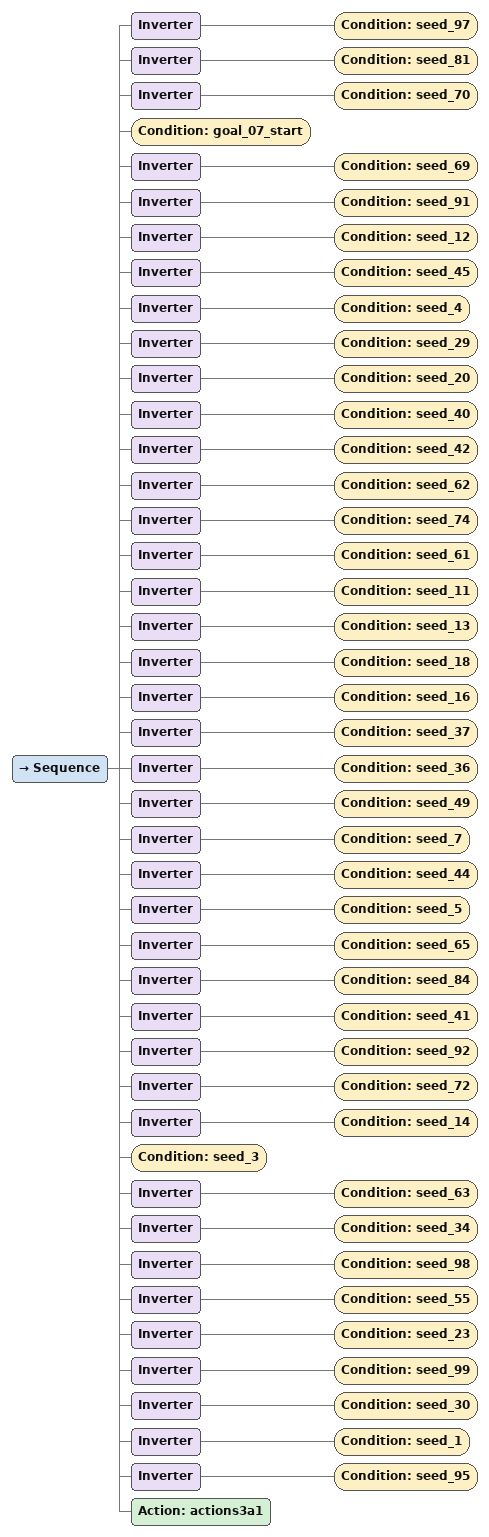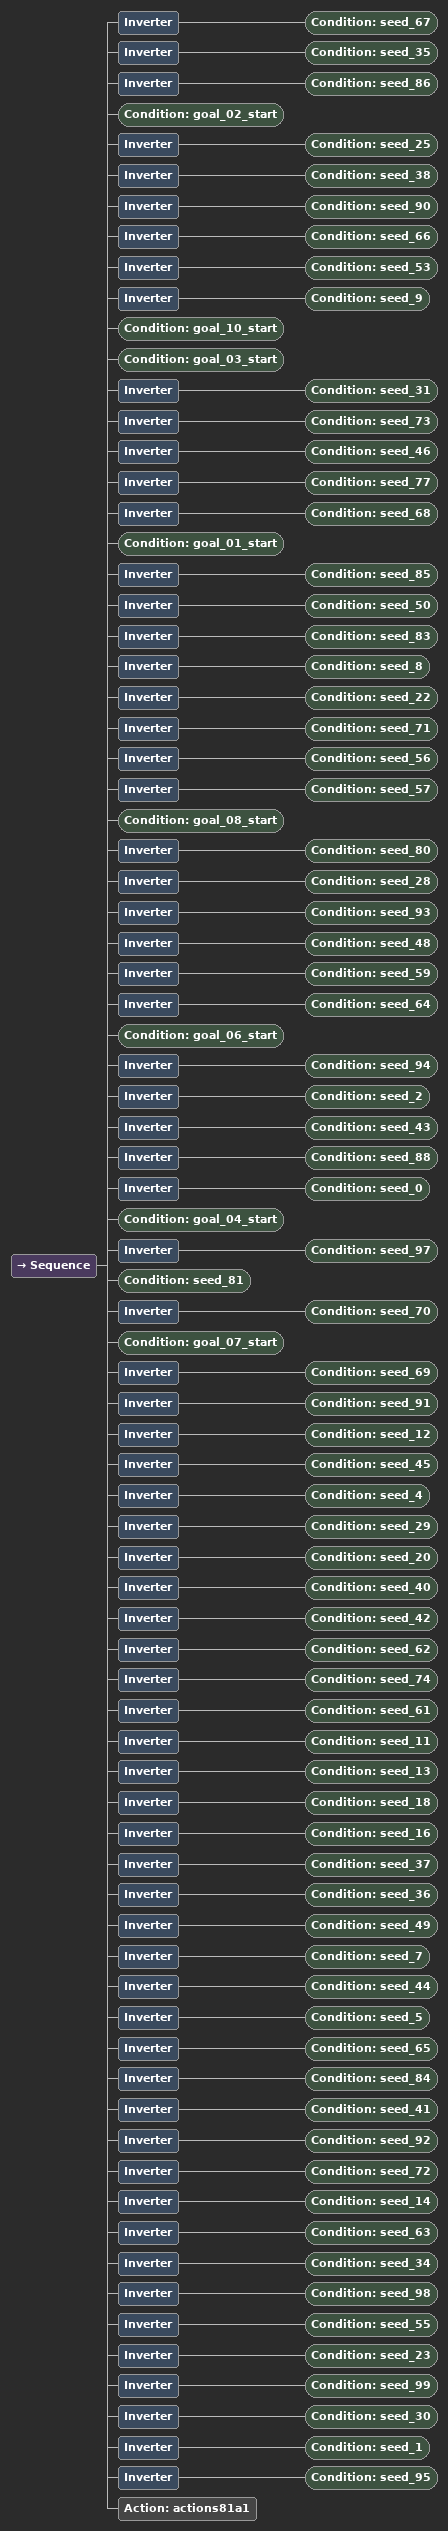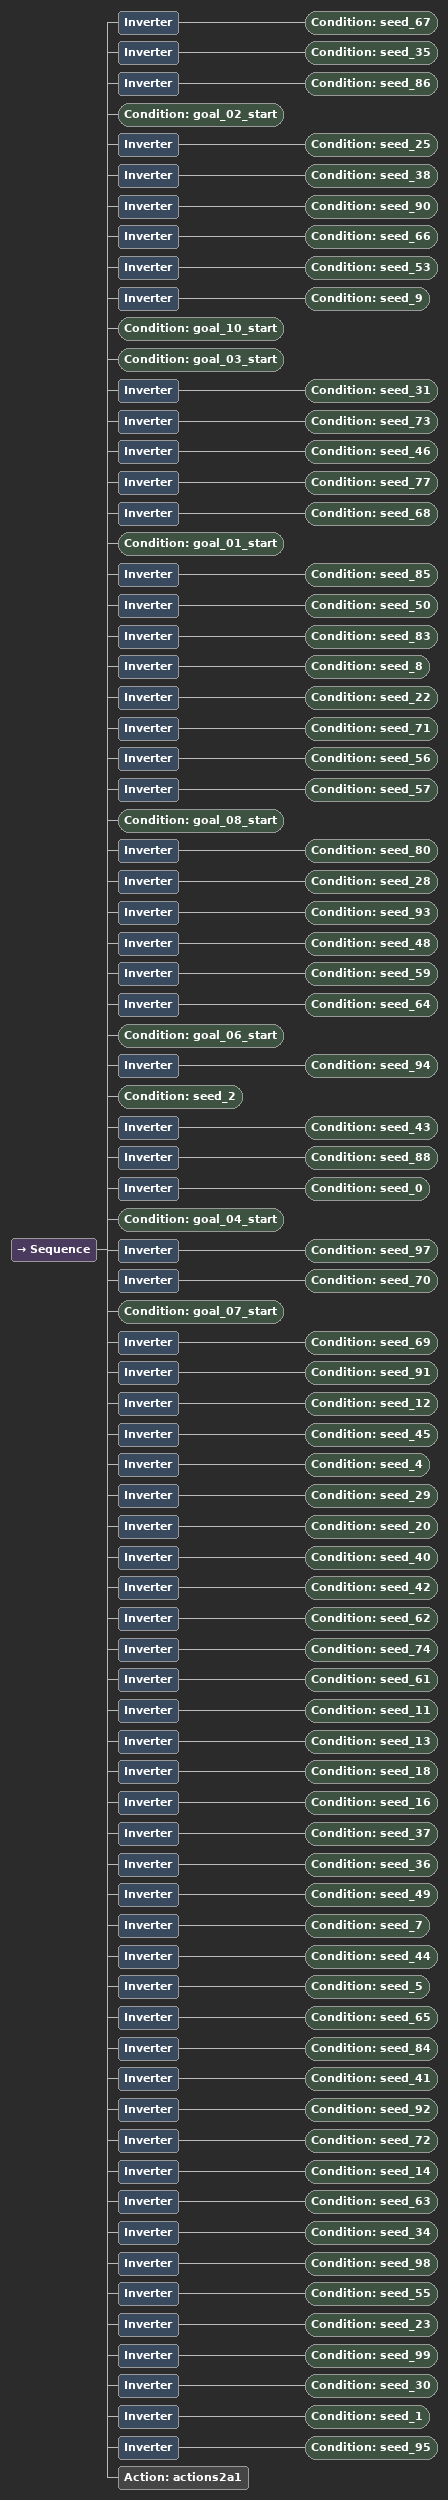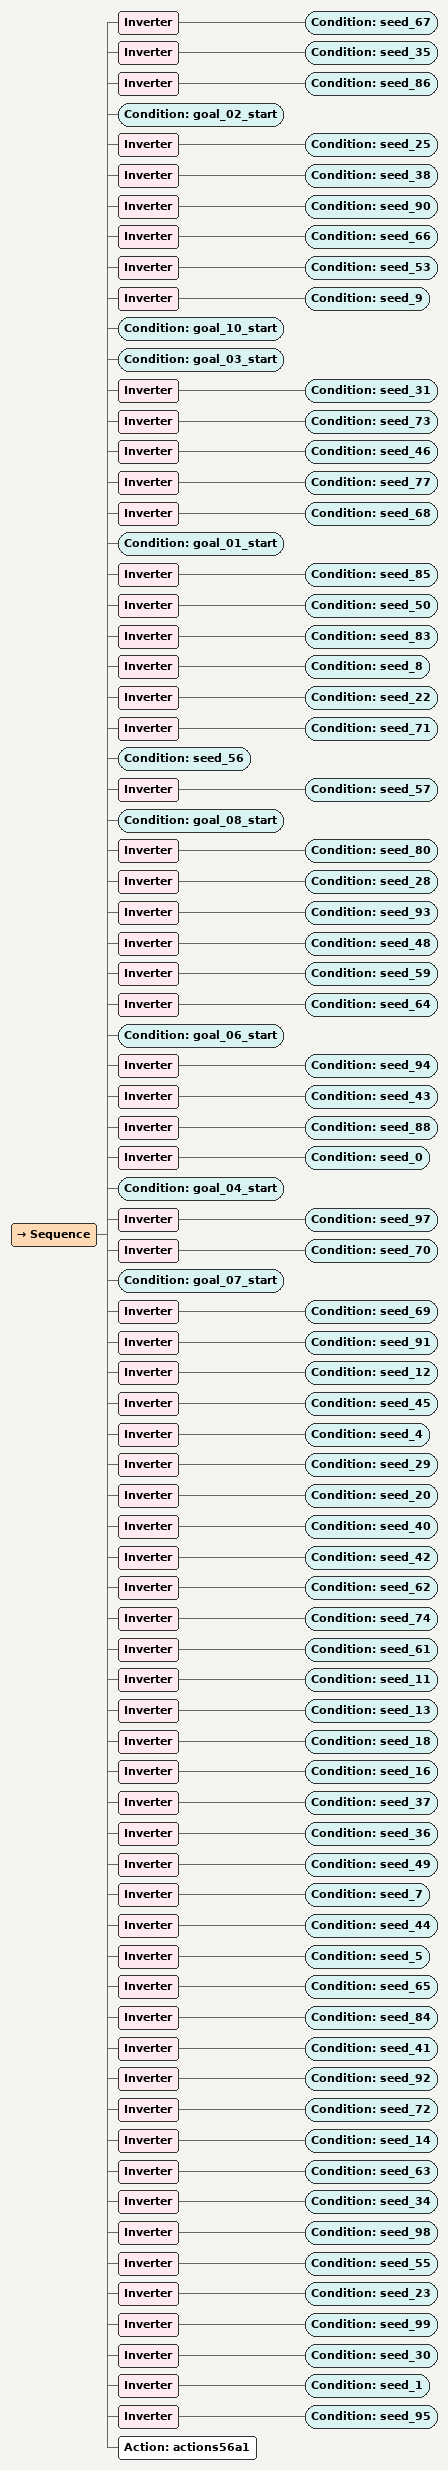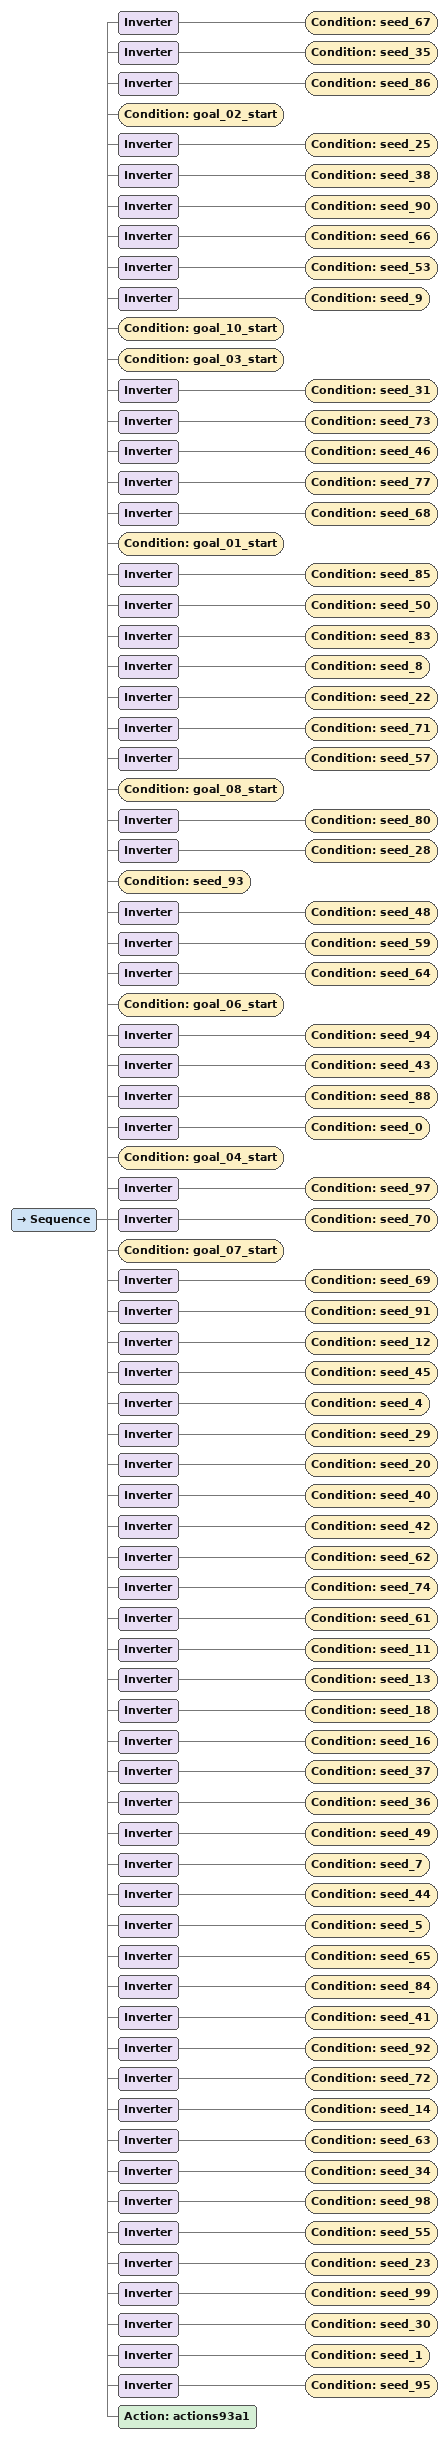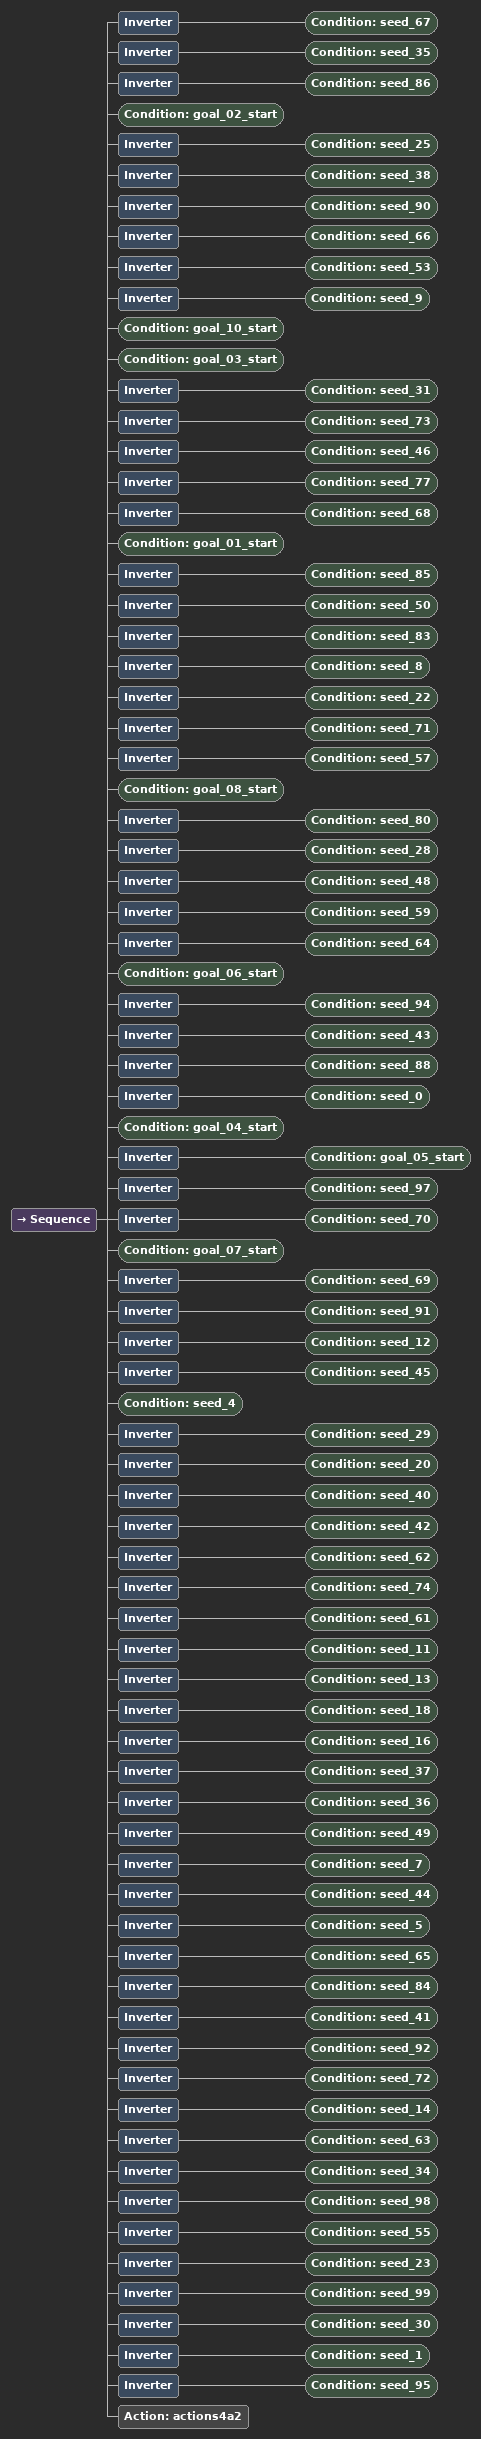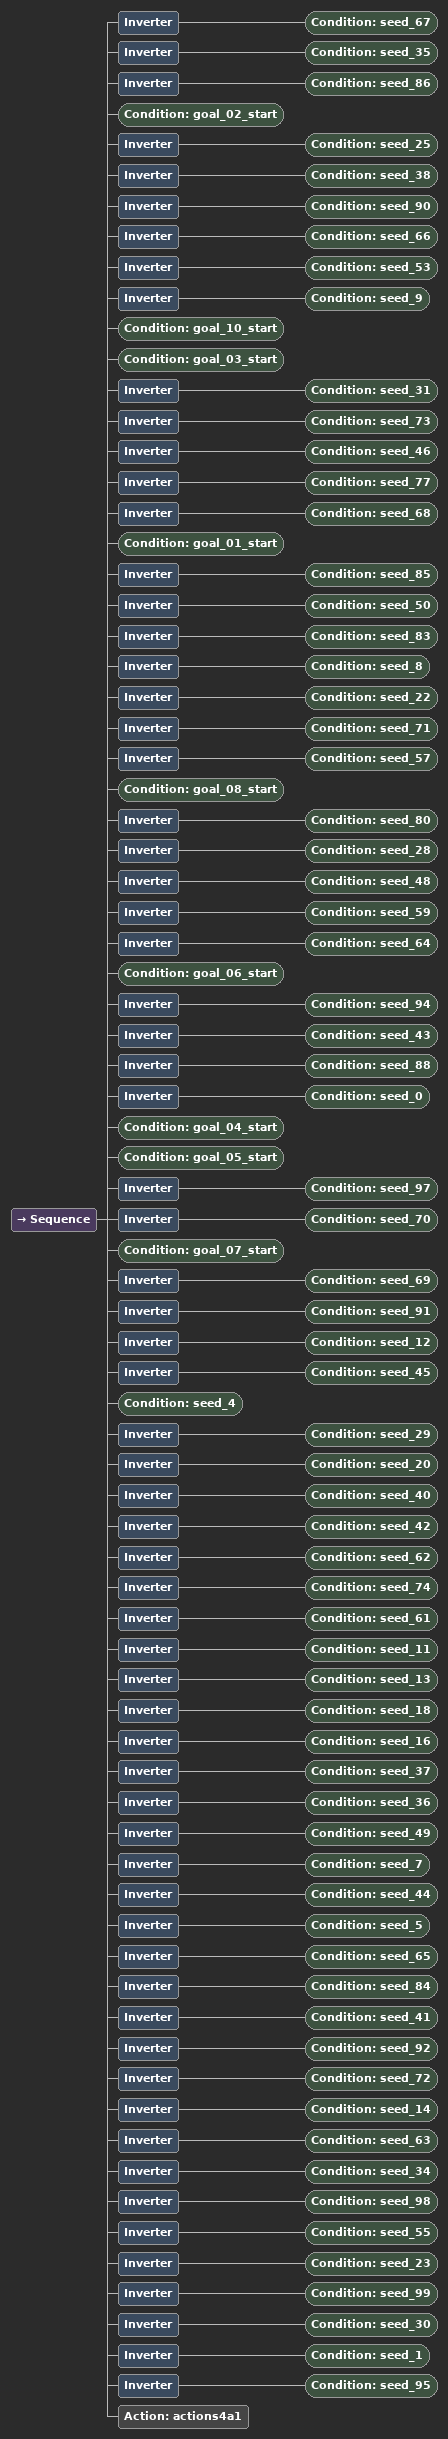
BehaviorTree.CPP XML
<Sequence>
  <Inverter>
    <Condition ID="seed_97"/>
  </Inverter>
  <Inverter>
    <Condition ID="seed_81"/>
  </Inverter>
  <Inverter>
    <Condition ID="seed_70"/>
  </Inverter>
  <Condition ID="goal_07_start"/>
  <Inverter>
    <Condition ID="seed_69"/>
  </Inverter>
  <Inverter>
    <Condition ID="seed_91"/>
  </Inverter>
  <Inverter>
    <Condition ID="seed_12"/>
  </Inverter>
  <Inverter>
    <Condition ID="seed_45"/>
  </Inverter>
  <Inverter>
    <Condition ID="seed_4"/>
  </Inverter>
  <Inverter>
    <Condition ID="seed_29"/>
  </Inverter>
  <Inverter>
    <Condition ID="seed_20"/>
  </Inverter>
  <Inverter>
    <Condition ID="seed_40"/>
  </Inverter>
  <Inverter>
    <Condition ID="seed_42"/>
  </Inverter>
  <Inverter>
    <Condition ID="seed_62"/>
  </Inverter>
  <Inverter>
    <Condition ID="seed_74"/>
  </Inverter>
  <Inverter>
    <Condition ID="seed_61"/>
  </Inverter>
  <Inverter>
    <Condition ID="seed_11"/>
  </Inverter>
  <Inverter>
    <Condition ID="seed_13"/>
  </Inverter>
  <Inverter>
    <Condition ID="seed_18"/>
  </Inverter>
  <Inverter>
    <Condition ID="seed_16"/>
  </Inverter>
  <Inverter>
    <Condition ID="seed_37"/>
  </Inverter>
  <Inverter>
    <Condition ID="seed_36"/>
  </Inverter>
  <Inverter>
    <Condition ID="seed_49"/>
  </Inverter>
  <Inverter>
    <Condition ID="seed_7"/>
  </Inverter>
  <Inverter>
    <Condition ID="seed_44"/>
  </Inverter>
  <Inverter>
    <Condition ID="seed_5"/>
  </Inverter>
  <Inverter>
    <Condition ID="seed_65"/>
  </Inverter>
  <Inverter>
    <Condition ID="seed_84"/>
  </Inverter>
  <Inverter>
    <Condition ID="seed_41"/>
  </Inverter>
  <Inverter>
    <Condition ID="seed_92"/>
  </Inverter>
  <Inverter>
    <Condition ID="seed_72"/>
  </Inverter>
  <Inverter>
    <Condition ID="seed_14"/>
  </Inverter>
  <Condition ID="seed_3"/>
  <Inverter>
    <Condition ID="seed_63"/>
  </Inverter>
  <Inverter>
    <Condition ID="seed_34"/>
  </Inverter>
  <Inverter>
    <Condition ID="seed_98"/>
  </Inverter>
  <Inverter>
    <Condition ID="seed_55"/>
  </Inverter>
  <Inverter>
    <Condition ID="seed_23"/>
  </Inverter>
  <Inverter>
    <Condition ID="seed_99"/>
  </Inverter>
  <Inverter>
    <Condition ID="seed_30"/>
  </Inverter>
  <Inverter>
    <Condition ID="seed_1"/>
  </Inverter>
  <Inverter>
    <Condition ID="seed_95"/>
  </Inverter>
  <Action ID="actions3a1"/>
</Sequence>

<Sequence>
  <Inverter>
    <Condition ID="seed_67"/>
  </Inverter>
  <Inverter>
    <Condition ID="seed_35"/>
  </Inverter>
  <Inverter>
    <Condition ID="seed_86"/>
  </Inverter>
  <Condition ID="goal_02_start"/>
  <Inverter>
    <Condition ID="seed_25"/>
  </Inverter>
  <Inverter>
    <Condition ID="seed_38"/>
  </Inverter>
  <Inverter>
    <Condition ID="seed_90"/>
  </Inverter>
  <Inverter>
    <Condition ID="seed_66"/>
  </Inverter>
  <Inverter>
    <Condition ID="seed_53"/>
  </Inverter>
  <Inverter>
    <Condition ID="seed_9"/>
  </Inverter>
  <Condition ID="goal_10_start"/>
  <Condition ID="goal_03_start"/>
  <Inverter>
    <Condition ID="seed_31"/>
  </Inverter>
  <Inverter>
    <Condition ID="seed_73"/>
  </Inverter>
  <Inverter>
    <Condition ID="seed_46"/>
  </Inverter>
  <Inverter>
    <Condition ID="seed_77"/>
  </Inverter>
  <Inverter>
    <Condition ID="seed_68"/>
  </Inverter>
  <Condition ID="goal_01_start"/>
  <Inverter>
    <Condition ID="seed_85"/>
  </Inverter>
  <Inverter>
    <Condition ID="seed_50"/>
  </Inverter>
  <Inverter>
    <Condition ID="seed_83"/>
  </Inverter>
  <Inverter>
    <Condition ID="seed_8"/>
  </Inverter>
  <Inverter>
    <Condition ID="seed_22"/>
  </Inverter>
  <Inverter>
    <Condition ID="seed_71"/>
  </Inverter>
  <Inverter>
    <Condition ID="seed_56"/>
  </Inverter>
  <Inverter>
    <Condition ID="seed_57"/>
  </Inverter>
  <Condition ID="goal_08_start"/>
  <Inverter>
    <Condition ID="seed_80"/>
  </Inverter>
  <Inverter>
    <Condition ID="seed_28"/>
  </Inverter>
  <Inverter>
    <Condition ID="seed_93"/>
  </Inverter>
  <Inverter>
    <Condition ID="seed_48"/>
  </Inverter>
  <Inverter>
    <Condition ID="seed_59"/>
  </Inverter>
  <Inverter>
    <Condition ID="seed_64"/>
  </Inverter>
  <Condition ID="goal_06_start"/>
  <Inverter>
    <Condition ID="seed_94"/>
  </Inverter>
  <Inverter>
    <Condition ID="seed_2"/>
  </Inverter>
  <Inverter>
    <Condition ID="seed_43"/>
  </Inverter>
  <Inverter>
    <Condition ID="seed_88"/>
  </Inverter>
  <Inverter>
    <Condition ID="seed_0"/>
  </Inverter>
  <Condition ID="goal_04_start"/>
  <Inverter>
    <Condition ID="seed_97"/>
  </Inverter>
  <Condition ID="seed_81"/>
  <Inverter>
    <Condition ID="seed_70"/>
  </Inverter>
  <Condition ID="goal_07_start"/>
  <Inverter>
    <Condition ID="seed_69"/>
  </Inverter>
  <Inverter>
    <Condition ID="seed_91"/>
  </Inverter>
  <Inverter>
    <Condition ID="seed_12"/>
  </Inverter>
  <Inverter>
    <Condition ID="seed_45"/>
  </Inverter>
  <Inverter>
    <Condition ID="seed_4"/>
  </Inverter>
  <Inverter>
    <Condition ID="seed_29"/>
  </Inverter>
  <Inverter>
    <Condition ID="seed_20"/>
  </Inverter>
  <Inverter>
    <Condition ID="seed_40"/>
  </Inverter>
  <Inverter>
    <Condition ID="seed_42"/>
  </Inverter>
  <Inverter>
    <Condition ID="seed_62"/>
  </Inverter>
  <Inverter>
    <Condition ID="seed_74"/>
  </Inverter>
  <Inverter>
    <Condition ID="seed_61"/>
  </Inverter>
  <Inverter>
    <Condition ID="seed_11"/>
  </Inverter>
  <Inverter>
    <Condition ID="seed_13"/>
  </Inverter>
  <Inverter>
    <Condition ID="seed_18"/>
  </Inverter>
  <Inverter>
    <Condition ID="seed_16"/>
  </Inverter>
  <Inverter>
    <Condition ID="seed_37"/>
  </Inverter>
  <Inverter>
    <Condition ID="seed_36"/>
  </Inverter>
  <Inverter>
    <Condition ID="seed_49"/>
  </Inverter>
  <Inverter>
    <Condition ID="seed_7"/>
  </Inverter>
  <Inverter>
    <Condition ID="seed_44"/>
  </Inverter>
  <Inverter>
    <Condition ID="seed_5"/>
  </Inverter>
  <Inverter>
    <Condition ID="seed_65"/>
  </Inverter>
  <Inverter>
    <Condition ID="seed_84"/>
  </Inverter>
  <Inverter>
    <Condition ID="seed_41"/>
  </Inverter>
  <Inverter>
    <Condition ID="seed_92"/>
  </Inverter>
  <Inverter>
    <Condition ID="seed_72"/>
  </Inverter>
  <Inverter>
    <Condition ID="seed_14"/>
  </Inverter>
  <Inverter>
    <Condition ID="seed_63"/>
  </Inverter>
  <Inverter>
    <Condition ID="seed_34"/>
  </Inverter>
  <Inverter>
    <Condition ID="seed_98"/>
  </Inverter>
  <Inverter>
    <Condition ID="seed_55"/>
  </Inverter>
  <Inverter>
    <Condition ID="seed_23"/>
  </Inverter>
  <Inverter>
    <Condition ID="seed_99"/>
  </Inverter>
  <Inverter>
    <Condition ID="seed_30"/>
  </Inverter>
  <Inverter>
    <Condition ID="seed_1"/>
  </Inverter>
  <Inverter>
    <Condition ID="seed_95"/>
  </Inverter>
  <Action ID="actions81a1"/>
</Sequence>

<Sequence>
  <Inverter>
    <Condition ID="seed_67"/>
  </Inverter>
  <Inverter>
    <Condition ID="seed_35"/>
  </Inverter>
  <Inverter>
    <Condition ID="seed_86"/>
  </Inverter>
  <Condition ID="goal_02_start"/>
  <Inverter>
    <Condition ID="seed_25"/>
  </Inverter>
  <Inverter>
    <Condition ID="seed_38"/>
  </Inverter>
  <Inverter>
    <Condition ID="seed_90"/>
  </Inverter>
  <Inverter>
    <Condition ID="seed_66"/>
  </Inverter>
  <Inverter>
    <Condition ID="seed_53"/>
  </Inverter>
  <Inverter>
    <Condition ID="seed_9"/>
  </Inverter>
  <Condition ID="goal_10_start"/>
  <Condition ID="goal_03_start"/>
  <Inverter>
    <Condition ID="seed_31"/>
  </Inverter>
  <Inverter>
    <Condition ID="seed_73"/>
  </Inverter>
  <Inverter>
    <Condition ID="seed_46"/>
  </Inverter>
  <Inverter>
    <Condition ID="seed_77"/>
  </Inverter>
  <Inverter>
    <Condition ID="seed_68"/>
  </Inverter>
  <Condition ID="goal_01_start"/>
  <Inverter>
    <Condition ID="seed_85"/>
  </Inverter>
  <Inverter>
    <Condition ID="seed_50"/>
  </Inverter>
  <Inverter>
    <Condition ID="seed_83"/>
  </Inverter>
  <Inverter>
    <Condition ID="seed_8"/>
  </Inverter>
  <Inverter>
    <Condition ID="seed_22"/>
  </Inverter>
  <Inverter>
    <Condition ID="seed_71"/>
  </Inverter>
  <Inverter>
    <Condition ID="seed_56"/>
  </Inverter>
  <Inverter>
    <Condition ID="seed_57"/>
  </Inverter>
  <Condition ID="goal_08_start"/>
  <Inverter>
    <Condition ID="seed_80"/>
  </Inverter>
  <Inverter>
    <Condition ID="seed_28"/>
  </Inverter>
  <Inverter>
    <Condition ID="seed_93"/>
  </Inverter>
  <Inverter>
    <Condition ID="seed_48"/>
  </Inverter>
  <Inverter>
    <Condition ID="seed_59"/>
  </Inverter>
  <Inverter>
    <Condition ID="seed_64"/>
  </Inverter>
  <Condition ID="goal_06_start"/>
  <Inverter>
    <Condition ID="seed_94"/>
  </Inverter>
  <Condition ID="seed_2"/>
  <Inverter>
    <Condition ID="seed_43"/>
  </Inverter>
  <Inverter>
    <Condition ID="seed_88"/>
  </Inverter>
  <Inverter>
    <Condition ID="seed_0"/>
  </Inverter>
  <Condition ID="goal_04_start"/>
  <Inverter>
    <Condition ID="seed_97"/>
  </Inverter>
  <Inverter>
    <Condition ID="seed_70"/>
  </Inverter>
  <Condition ID="goal_07_start"/>
  <Inverter>
    <Condition ID="seed_69"/>
  </Inverter>
  <Inverter>
    <Condition ID="seed_91"/>
  </Inverter>
  <Inverter>
    <Condition ID="seed_12"/>
  </Inverter>
  <Inverter>
    <Condition ID="seed_45"/>
  </Inverter>
  <Inverter>
    <Condition ID="seed_4"/>
  </Inverter>
  <Inverter>
    <Condition ID="seed_29"/>
  </Inverter>
  <Inverter>
    <Condition ID="seed_20"/>
  </Inverter>
  <Inverter>
    <Condition ID="seed_40"/>
  </Inverter>
  <Inverter>
    <Condition ID="seed_42"/>
  </Inverter>
  <Inverter>
    <Condition ID="seed_62"/>
  </Inverter>
  <Inverter>
    <Condition ID="seed_74"/>
  </Inverter>
  <Inverter>
    <Condition ID="seed_61"/>
  </Inverter>
  <Inverter>
    <Condition ID="seed_11"/>
  </Inverter>
  <Inverter>
    <Condition ID="seed_13"/>
  </Inverter>
  <Inverter>
    <Condition ID="seed_18"/>
  </Inverter>
  <Inverter>
    <Condition ID="seed_16"/>
  </Inverter>
  <Inverter>
    <Condition ID="seed_37"/>
  </Inverter>
  <Inverter>
    <Condition ID="seed_36"/>
  </Inverter>
  <Inverter>
    <Condition ID="seed_49"/>
  </Inverter>
  <Inverter>
    <Condition ID="seed_7"/>
  </Inverter>
  <Inverter>
    <Condition ID="seed_44"/>
  </Inverter>
  <Inverter>
    <Condition ID="seed_5"/>
  </Inverter>
  <Inverter>
    <Condition ID="seed_65"/>
  </Inverter>
  <Inverter>
    <Condition ID="seed_84"/>
  </Inverter>
  <Inverter>
    <Condition ID="seed_41"/>
  </Inverter>
  <Inverter>
    <Condition ID="seed_92"/>
  </Inverter>
  <Inverter>
    <Condition ID="seed_72"/>
  </Inverter>
  <Inverter>
    <Condition ID="seed_14"/>
  </Inverter>
  <Inverter>
    <Condition ID="seed_63"/>
  </Inverter>
  <Inverter>
    <Condition ID="seed_34"/>
  </Inverter>
  <Inverter>
    <Condition ID="seed_98"/>
  </Inverter>
  <Inverter>
    <Condition ID="seed_55"/>
  </Inverter>
  <Inverter>
    <Condition ID="seed_23"/>
  </Inverter>
  <Inverter>
    <Condition ID="seed_99"/>
  </Inverter>
  <Inverter>
    <Condition ID="seed_30"/>
  </Inverter>
  <Inverter>
    <Condition ID="seed_1"/>
  </Inverter>
  <Inverter>
    <Condition ID="seed_95"/>
  </Inverter>
  <Action ID="actions2a1"/>
</Sequence>

<Sequence>
  <Inverter>
    <Condition ID="seed_67"/>
  </Inverter>
  <Inverter>
    <Condition ID="seed_35"/>
  </Inverter>
  <Inverter>
    <Condition ID="seed_86"/>
  </Inverter>
  <Condition ID="goal_02_start"/>
  <Inverter>
    <Condition ID="seed_25"/>
  </Inverter>
  <Inverter>
    <Condition ID="seed_38"/>
  </Inverter>
  <Inverter>
    <Condition ID="seed_90"/>
  </Inverter>
  <Inverter>
    <Condition ID="seed_66"/>
  </Inverter>
  <Inverter>
    <Condition ID="seed_53"/>
  </Inverter>
  <Inverter>
    <Condition ID="seed_9"/>
  </Inverter>
  <Condition ID="goal_10_start"/>
  <Condition ID="goal_03_start"/>
  <Inverter>
    <Condition ID="seed_31"/>
  </Inverter>
  <Inverter>
    <Condition ID="seed_73"/>
  </Inverter>
  <Inverter>
    <Condition ID="seed_46"/>
  </Inverter>
  <Inverter>
    <Condition ID="seed_77"/>
  </Inverter>
  <Inverter>
    <Condition ID="seed_68"/>
  </Inverter>
  <Condition ID="goal_01_start"/>
  <Inverter>
    <Condition ID="seed_85"/>
  </Inverter>
  <Inverter>
    <Condition ID="seed_50"/>
  </Inverter>
  <Inverter>
    <Condition ID="seed_83"/>
  </Inverter>
  <Inverter>
    <Condition ID="seed_8"/>
  </Inverter>
  <Inverter>
    <Condition ID="seed_22"/>
  </Inverter>
  <Inverter>
    <Condition ID="seed_71"/>
  </Inverter>
  <Condition ID="seed_56"/>
  <Inverter>
    <Condition ID="seed_57"/>
  </Inverter>
  <Condition ID="goal_08_start"/>
  <Inverter>
    <Condition ID="seed_80"/>
  </Inverter>
  <Inverter>
    <Condition ID="seed_28"/>
  </Inverter>
  <Inverter>
    <Condition ID="seed_93"/>
  </Inverter>
  <Inverter>
    <Condition ID="seed_48"/>
  </Inverter>
  <Inverter>
    <Condition ID="seed_59"/>
  </Inverter>
  <Inverter>
    <Condition ID="seed_64"/>
  </Inverter>
  <Condition ID="goal_06_start"/>
  <Inverter>
    <Condition ID="seed_94"/>
  </Inverter>
  <Inverter>
    <Condition ID="seed_43"/>
  </Inverter>
  <Inverter>
    <Condition ID="seed_88"/>
  </Inverter>
  <Inverter>
    <Condition ID="seed_0"/>
  </Inverter>
  <Condition ID="goal_04_start"/>
  <Inverter>
    <Condition ID="seed_97"/>
  </Inverter>
  <Inverter>
    <Condition ID="seed_70"/>
  </Inverter>
  <Condition ID="goal_07_start"/>
  <Inverter>
    <Condition ID="seed_69"/>
  </Inverter>
  <Inverter>
    <Condition ID="seed_91"/>
  </Inverter>
  <Inverter>
    <Condition ID="seed_12"/>
  </Inverter>
  <Inverter>
    <Condition ID="seed_45"/>
  </Inverter>
  <Inverter>
    <Condition ID="seed_4"/>
  </Inverter>
  <Inverter>
    <Condition ID="seed_29"/>
  </Inverter>
  <Inverter>
    <Condition ID="seed_20"/>
  </Inverter>
  <Inverter>
    <Condition ID="seed_40"/>
  </Inverter>
  <Inverter>
    <Condition ID="seed_42"/>
  </Inverter>
  <Inverter>
    <Condition ID="seed_62"/>
  </Inverter>
  <Inverter>
    <Condition ID="seed_74"/>
  </Inverter>
  <Inverter>
    <Condition ID="seed_61"/>
  </Inverter>
  <Inverter>
    <Condition ID="seed_11"/>
  </Inverter>
  <Inverter>
    <Condition ID="seed_13"/>
  </Inverter>
  <Inverter>
    <Condition ID="seed_18"/>
  </Inverter>
  <Inverter>
    <Condition ID="seed_16"/>
  </Inverter>
  <Inverter>
    <Condition ID="seed_37"/>
  </Inverter>
  <Inverter>
    <Condition ID="seed_36"/>
  </Inverter>
  <Inverter>
    <Condition ID="seed_49"/>
  </Inverter>
  <Inverter>
    <Condition ID="seed_7"/>
  </Inverter>
  <Inverter>
    <Condition ID="seed_44"/>
  </Inverter>
  <Inverter>
    <Condition ID="seed_5"/>
  </Inverter>
  <Inverter>
    <Condition ID="seed_65"/>
  </Inverter>
  <Inverter>
    <Condition ID="seed_84"/>
  </Inverter>
  <Inverter>
    <Condition ID="seed_41"/>
  </Inverter>
  <Inverter>
    <Condition ID="seed_92"/>
  </Inverter>
  <Inverter>
    <Condition ID="seed_72"/>
  </Inverter>
  <Inverter>
    <Condition ID="seed_14"/>
  </Inverter>
  <Inverter>
    <Condition ID="seed_63"/>
  </Inverter>
  <Inverter>
    <Condition ID="seed_34"/>
  </Inverter>
  <Inverter>
    <Condition ID="seed_98"/>
  </Inverter>
  <Inverter>
    <Condition ID="seed_55"/>
  </Inverter>
  <Inverter>
    <Condition ID="seed_23"/>
  </Inverter>
  <Inverter>
    <Condition ID="seed_99"/>
  </Inverter>
  <Inverter>
    <Condition ID="seed_30"/>
  </Inverter>
  <Inverter>
    <Condition ID="seed_1"/>
  </Inverter>
  <Inverter>
    <Condition ID="seed_95"/>
  </Inverter>
  <Action ID="actions56a1"/>
</Sequence>

<Sequence>
  <Inverter>
    <Condition ID="seed_67"/>
  </Inverter>
  <Inverter>
    <Condition ID="seed_35"/>
  </Inverter>
  <Inverter>
    <Condition ID="seed_86"/>
  </Inverter>
  <Condition ID="goal_02_start"/>
  <Inverter>
    <Condition ID="seed_25"/>
  </Inverter>
  <Inverter>
    <Condition ID="seed_38"/>
  </Inverter>
  <Inverter>
    <Condition ID="seed_90"/>
  </Inverter>
  <Inverter>
    <Condition ID="seed_66"/>
  </Inverter>
  <Inverter>
    <Condition ID="seed_53"/>
  </Inverter>
  <Inverter>
    <Condition ID="seed_9"/>
  </Inverter>
  <Condition ID="goal_10_start"/>
  <Condition ID="goal_03_start"/>
  <Inverter>
    <Condition ID="seed_31"/>
  </Inverter>
  <Inverter>
    <Condition ID="seed_73"/>
  </Inverter>
  <Inverter>
    <Condition ID="seed_46"/>
  </Inverter>
  <Inverter>
    <Condition ID="seed_77"/>
  </Inverter>
  <Inverter>
    <Condition ID="seed_68"/>
  </Inverter>
  <Condition ID="goal_01_start"/>
  <Inverter>
    <Condition ID="seed_85"/>
  </Inverter>
  <Inverter>
    <Condition ID="seed_50"/>
  </Inverter>
  <Inverter>
    <Condition ID="seed_83"/>
  </Inverter>
  <Inverter>
    <Condition ID="seed_8"/>
  </Inverter>
  <Inverter>
    <Condition ID="seed_22"/>
  </Inverter>
  <Inverter>
    <Condition ID="seed_71"/>
  </Inverter>
  <Inverter>
    <Condition ID="seed_57"/>
  </Inverter>
  <Condition ID="goal_08_start"/>
  <Inverter>
    <Condition ID="seed_80"/>
  </Inverter>
  <Inverter>
    <Condition ID="seed_28"/>
  </Inverter>
  <Condition ID="seed_93"/>
  <Inverter>
    <Condition ID="seed_48"/>
  </Inverter>
  <Inverter>
    <Condition ID="seed_59"/>
  </Inverter>
  <Inverter>
    <Condition ID="seed_64"/>
  </Inverter>
  <Condition ID="goal_06_start"/>
  <Inverter>
    <Condition ID="seed_94"/>
  </Inverter>
  <Inverter>
    <Condition ID="seed_43"/>
  </Inverter>
  <Inverter>
    <Condition ID="seed_88"/>
  </Inverter>
  <Inverter>
    <Condition ID="seed_0"/>
  </Inverter>
  <Condition ID="goal_04_start"/>
  <Inverter>
    <Condition ID="seed_97"/>
  </Inverter>
  <Inverter>
    <Condition ID="seed_70"/>
  </Inverter>
  <Condition ID="goal_07_start"/>
  <Inverter>
    <Condition ID="seed_69"/>
  </Inverter>
  <Inverter>
    <Condition ID="seed_91"/>
  </Inverter>
  <Inverter>
    <Condition ID="seed_12"/>
  </Inverter>
  <Inverter>
    <Condition ID="seed_45"/>
  </Inverter>
  <Inverter>
    <Condition ID="seed_4"/>
  </Inverter>
  <Inverter>
    <Condition ID="seed_29"/>
  </Inverter>
  <Inverter>
    <Condition ID="seed_20"/>
  </Inverter>
  <Inverter>
    <Condition ID="seed_40"/>
  </Inverter>
  <Inverter>
    <Condition ID="seed_42"/>
  </Inverter>
  <Inverter>
    <Condition ID="seed_62"/>
  </Inverter>
  <Inverter>
    <Condition ID="seed_74"/>
  </Inverter>
  <Inverter>
    <Condition ID="seed_61"/>
  </Inverter>
  <Inverter>
    <Condition ID="seed_11"/>
  </Inverter>
  <Inverter>
    <Condition ID="seed_13"/>
  </Inverter>
  <Inverter>
    <Condition ID="seed_18"/>
  </Inverter>
  <Inverter>
    <Condition ID="seed_16"/>
  </Inverter>
  <Inverter>
    <Condition ID="seed_37"/>
  </Inverter>
  <Inverter>
    <Condition ID="seed_36"/>
  </Inverter>
  <Inverter>
    <Condition ID="seed_49"/>
  </Inverter>
  <Inverter>
    <Condition ID="seed_7"/>
  </Inverter>
  <Inverter>
    <Condition ID="seed_44"/>
  </Inverter>
  <Inverter>
    <Condition ID="seed_5"/>
  </Inverter>
  <Inverter>
    <Condition ID="seed_65"/>
  </Inverter>
  <Inverter>
    <Condition ID="seed_84"/>
  </Inverter>
  <Inverter>
    <Condition ID="seed_41"/>
  </Inverter>
  <Inverter>
    <Condition ID="seed_92"/>
  </Inverter>
  <Inverter>
    <Condition ID="seed_72"/>
  </Inverter>
  <Inverter>
    <Condition ID="seed_14"/>
  </Inverter>
  <Inverter>
    <Condition ID="seed_63"/>
  </Inverter>
  <Inverter>
    <Condition ID="seed_34"/>
  </Inverter>
  <Inverter>
    <Condition ID="seed_98"/>
  </Inverter>
  <Inverter>
    <Condition ID="seed_55"/>
  </Inverter>
  <Inverter>
    <Condition ID="seed_23"/>
  </Inverter>
  <Inverter>
    <Condition ID="seed_99"/>
  </Inverter>
  <Inverter>
    <Condition ID="seed_30"/>
  </Inverter>
  <Inverter>
    <Condition ID="seed_1"/>
  </Inverter>
  <Inverter>
    <Condition ID="seed_95"/>
  </Inverter>
  <Action ID="actions93a1"/>
</Sequence>

<Sequence>
  <Inverter>
    <Condition ID="seed_67"/>
  </Inverter>
  <Inverter>
    <Condition ID="seed_35"/>
  </Inverter>
  <Inverter>
    <Condition ID="seed_86"/>
  </Inverter>
  <Condition ID="goal_02_start"/>
  <Inverter>
    <Condition ID="seed_25"/>
  </Inverter>
  <Inverter>
    <Condition ID="seed_38"/>
  </Inverter>
  <Inverter>
    <Condition ID="seed_90"/>
  </Inverter>
  <Inverter>
    <Condition ID="seed_66"/>
  </Inverter>
  <Inverter>
    <Condition ID="seed_53"/>
  </Inverter>
  <Inverter>
    <Condition ID="seed_9"/>
  </Inverter>
  <Condition ID="goal_10_start"/>
  <Condition ID="goal_03_start"/>
  <Inverter>
    <Condition ID="seed_31"/>
  </Inverter>
  <Inverter>
    <Condition ID="seed_73"/>
  </Inverter>
  <Inverter>
    <Condition ID="seed_46"/>
  </Inverter>
  <Inverter>
    <Condition ID="seed_77"/>
  </Inverter>
  <Inverter>
    <Condition ID="seed_68"/>
  </Inverter>
  <Condition ID="goal_01_start"/>
  <Inverter>
    <Condition ID="seed_85"/>
  </Inverter>
  <Inverter>
    <Condition ID="seed_50"/>
  </Inverter>
  <Inverter>
    <Condition ID="seed_83"/>
  </Inverter>
  <Inverter>
    <Condition ID="seed_8"/>
  </Inverter>
  <Inverter>
    <Condition ID="seed_22"/>
  </Inverter>
  <Inverter>
    <Condition ID="seed_71"/>
  </Inverter>
  <Inverter>
    <Condition ID="seed_57"/>
  </Inverter>
  <Condition ID="goal_08_start"/>
  <Inverter>
    <Condition ID="seed_80"/>
  </Inverter>
  <Inverter>
    <Condition ID="seed_28"/>
  </Inverter>
  <Inverter>
    <Condition ID="seed_48"/>
  </Inverter>
  <Inverter>
    <Condition ID="seed_59"/>
  </Inverter>
  <Inverter>
    <Condition ID="seed_64"/>
  </Inverter>
  <Condition ID="goal_06_start"/>
  <Inverter>
    <Condition ID="seed_94"/>
  </Inverter>
  <Inverter>
    <Condition ID="seed_43"/>
  </Inverter>
  <Inverter>
    <Condition ID="seed_88"/>
  </Inverter>
  <Inverter>
    <Condition ID="seed_0"/>
  </Inverter>
  <Condition ID="goal_04_start"/>
  <Inverter>
    <Condition ID="goal_05_start"/>
  </Inverter>
  <Inverter>
    <Condition ID="seed_97"/>
  </Inverter>
  <Inverter>
    <Condition ID="seed_70"/>
  </Inverter>
  <Condition ID="goal_07_start"/>
  <Inverter>
    <Condition ID="seed_69"/>
  </Inverter>
  <Inverter>
    <Condition ID="seed_91"/>
  </Inverter>
  <Inverter>
    <Condition ID="seed_12"/>
  </Inverter>
  <Inverter>
    <Condition ID="seed_45"/>
  </Inverter>
  <Condition ID="seed_4"/>
  <Inverter>
    <Condition ID="seed_29"/>
  </Inverter>
  <Inverter>
    <Condition ID="seed_20"/>
  </Inverter>
  <Inverter>
    <Condition ID="seed_40"/>
  </Inverter>
  <Inverter>
    <Condition ID="seed_42"/>
  </Inverter>
  <Inverter>
    <Condition ID="seed_62"/>
  </Inverter>
  <Inverter>
    <Condition ID="seed_74"/>
  </Inverter>
  <Inverter>
    <Condition ID="seed_61"/>
  </Inverter>
  <Inverter>
    <Condition ID="seed_11"/>
  </Inverter>
  <Inverter>
    <Condition ID="seed_13"/>
  </Inverter>
  <Inverter>
    <Condition ID="seed_18"/>
  </Inverter>
  <Inverter>
    <Condition ID="seed_16"/>
  </Inverter>
  <Inverter>
    <Condition ID="seed_37"/>
  </Inverter>
  <Inverter>
    <Condition ID="seed_36"/>
  </Inverter>
  <Inverter>
    <Condition ID="seed_49"/>
  </Inverter>
  <Inverter>
    <Condition ID="seed_7"/>
  </Inverter>
  <Inverter>
    <Condition ID="seed_44"/>
  </Inverter>
  <Inverter>
    <Condition ID="seed_5"/>
  </Inverter>
  <Inverter>
    <Condition ID="seed_65"/>
  </Inverter>
  <Inverter>
    <Condition ID="seed_84"/>
  </Inverter>
  <Inverter>
    <Condition ID="seed_41"/>
  </Inverter>
  <Inverter>
    <Condition ID="seed_92"/>
  </Inverter>
  <Inverter>
    <Condition ID="seed_72"/>
  </Inverter>
  <Inverter>
    <Condition ID="seed_14"/>
  </Inverter>
  <Inverter>
    <Condition ID="seed_63"/>
  </Inverter>
  <Inverter>
    <Condition ID="seed_34"/>
  </Inverter>
  <Inverter>
    <Condition ID="seed_98"/>
  </Inverter>
  <Inverter>
    <Condition ID="seed_55"/>
  </Inverter>
  <Inverter>
    <Condition ID="seed_23"/>
  </Inverter>
  <Inverter>
    <Condition ID="seed_99"/>
  </Inverter>
  <Inverter>
    <Condition ID="seed_30"/>
  </Inverter>
  <Inverter>
    <Condition ID="seed_1"/>
  </Inverter>
  <Inverter>
    <Condition ID="seed_95"/>
  </Inverter>
  <Action ID="actions4a2"/>
</Sequence>

<Sequence>
  <Inverter>
    <Condition ID="seed_67"/>
  </Inverter>
  <Inverter>
    <Condition ID="seed_35"/>
  </Inverter>
  <Inverter>
    <Condition ID="seed_86"/>
  </Inverter>
  <Condition ID="goal_02_start"/>
  <Inverter>
    <Condition ID="seed_25"/>
  </Inverter>
  <Inverter>
    <Condition ID="seed_38"/>
  </Inverter>
  <Inverter>
    <Condition ID="seed_90"/>
  </Inverter>
  <Inverter>
    <Condition ID="seed_66"/>
  </Inverter>
  <Inverter>
    <Condition ID="seed_53"/>
  </Inverter>
  <Inverter>
    <Condition ID="seed_9"/>
  </Inverter>
  <Condition ID="goal_10_start"/>
  <Condition ID="goal_03_start"/>
  <Inverter>
    <Condition ID="seed_31"/>
  </Inverter>
  <Inverter>
    <Condition ID="seed_73"/>
  </Inverter>
  <Inverter>
    <Condition ID="seed_46"/>
  </Inverter>
  <Inverter>
    <Condition ID="seed_77"/>
  </Inverter>
  <Inverter>
    <Condition ID="seed_68"/>
  </Inverter>
  <Condition ID="goal_01_start"/>
  <Inverter>
    <Condition ID="seed_85"/>
  </Inverter>
  <Inverter>
    <Condition ID="seed_50"/>
  </Inverter>
  <Inverter>
    <Condition ID="seed_83"/>
  </Inverter>
  <Inverter>
    <Condition ID="seed_8"/>
  </Inverter>
  <Inverter>
    <Condition ID="seed_22"/>
  </Inverter>
  <Inverter>
    <Condition ID="seed_71"/>
  </Inverter>
  <Inverter>
    <Condition ID="seed_57"/>
  </Inverter>
  <Condition ID="goal_08_start"/>
  <Inverter>
    <Condition ID="seed_80"/>
  </Inverter>
  <Inverter>
    <Condition ID="seed_28"/>
  </Inverter>
  <Inverter>
    <Condition ID="seed_48"/>
  </Inverter>
  <Inverter>
    <Condition ID="seed_59"/>
  </Inverter>
  <Inverter>
    <Condition ID="seed_64"/>
  </Inverter>
  <Condition ID="goal_06_start"/>
  <Inverter>
    <Condition ID="seed_94"/>
  </Inverter>
  <Inverter>
    <Condition ID="seed_43"/>
  </Inverter>
  <Inverter>
    <Condition ID="seed_88"/>
  </Inverter>
  <Inverter>
    <Condition ID="seed_0"/>
  </Inverter>
  <Condition ID="goal_04_start"/>
  <Condition ID="goal_05_start"/>
  <Inverter>
    <Condition ID="seed_97"/>
  </Inverter>
  <Inverter>
    <Condition ID="seed_70"/>
  </Inverter>
  <Condition ID="goal_07_start"/>
  <Inverter>
    <Condition ID="seed_69"/>
  </Inverter>
  <Inverter>
    <Condition ID="seed_91"/>
  </Inverter>
  <Inverter>
    <Condition ID="seed_12"/>
  </Inverter>
  <Inverter>
    <Condition ID="seed_45"/>
  </Inverter>
  <Condition ID="seed_4"/>
  <Inverter>
    <Condition ID="seed_29"/>
  </Inverter>
  <Inverter>
    <Condition ID="seed_20"/>
  </Inverter>
  <Inverter>
    <Condition ID="seed_40"/>
  </Inverter>
  <Inverter>
    <Condition ID="seed_42"/>
  </Inverter>
  <Inverter>
    <Condition ID="seed_62"/>
  </Inverter>
  <Inverter>
    <Condition ID="seed_74"/>
  </Inverter>
  <Inverter>
    <Condition ID="seed_61"/>
  </Inverter>
  <Inverter>
    <Condition ID="seed_11"/>
  </Inverter>
  <Inverter>
    <Condition ID="seed_13"/>
  </Inverter>
  <Inverter>
    <Condition ID="seed_18"/>
  </Inverter>
  <Inverter>
    <Condition ID="seed_16"/>
  </Inverter>
  <Inverter>
    <Condition ID="seed_37"/>
  </Inverter>
  <Inverter>
    <Condition ID="seed_36"/>
  </Inverter>
  <Inverter>
    <Condition ID="seed_49"/>
  </Inverter>
  <Inverter>
    <Condition ID="seed_7"/>
  </Inverter>
  <Inverter>
    <Condition ID="seed_44"/>
  </Inverter>
  <Inverter>
    <Condition ID="seed_5"/>
  </Inverter>
  <Inverter>
    <Condition ID="seed_65"/>
  </Inverter>
  <Inverter>
    <Condition ID="seed_84"/>
  </Inverter>
  <Inverter>
    <Condition ID="seed_41"/>
  </Inverter>
  <Inverter>
    <Condition ID="seed_92"/>
  </Inverter>
  <Inverter>
    <Condition ID="seed_72"/>
  </Inverter>
  <Inverter>
    <Condition ID="seed_14"/>
  </Inverter>
  <Inverter>
    <Condition ID="seed_63"/>
  </Inverter>
  <Inverter>
    <Condition ID="seed_34"/>
  </Inverter>
  <Inverter>
    <Condition ID="seed_98"/>
  </Inverter>
  <Inverter>
    <Condition ID="seed_55"/>
  </Inverter>
  <Inverter>
    <Condition ID="seed_23"/>
  </Inverter>
  <Inverter>
    <Condition ID="seed_99"/>
  </Inverter>
  <Inverter>
    <Condition ID="seed_30"/>
  </Inverter>
  <Inverter>
    <Condition ID="seed_1"/>
  </Inverter>
  <Inverter>
    <Condition ID="seed_95"/>
  </Inverter>
  <Action ID="actions4a1"/>
</Sequence>
